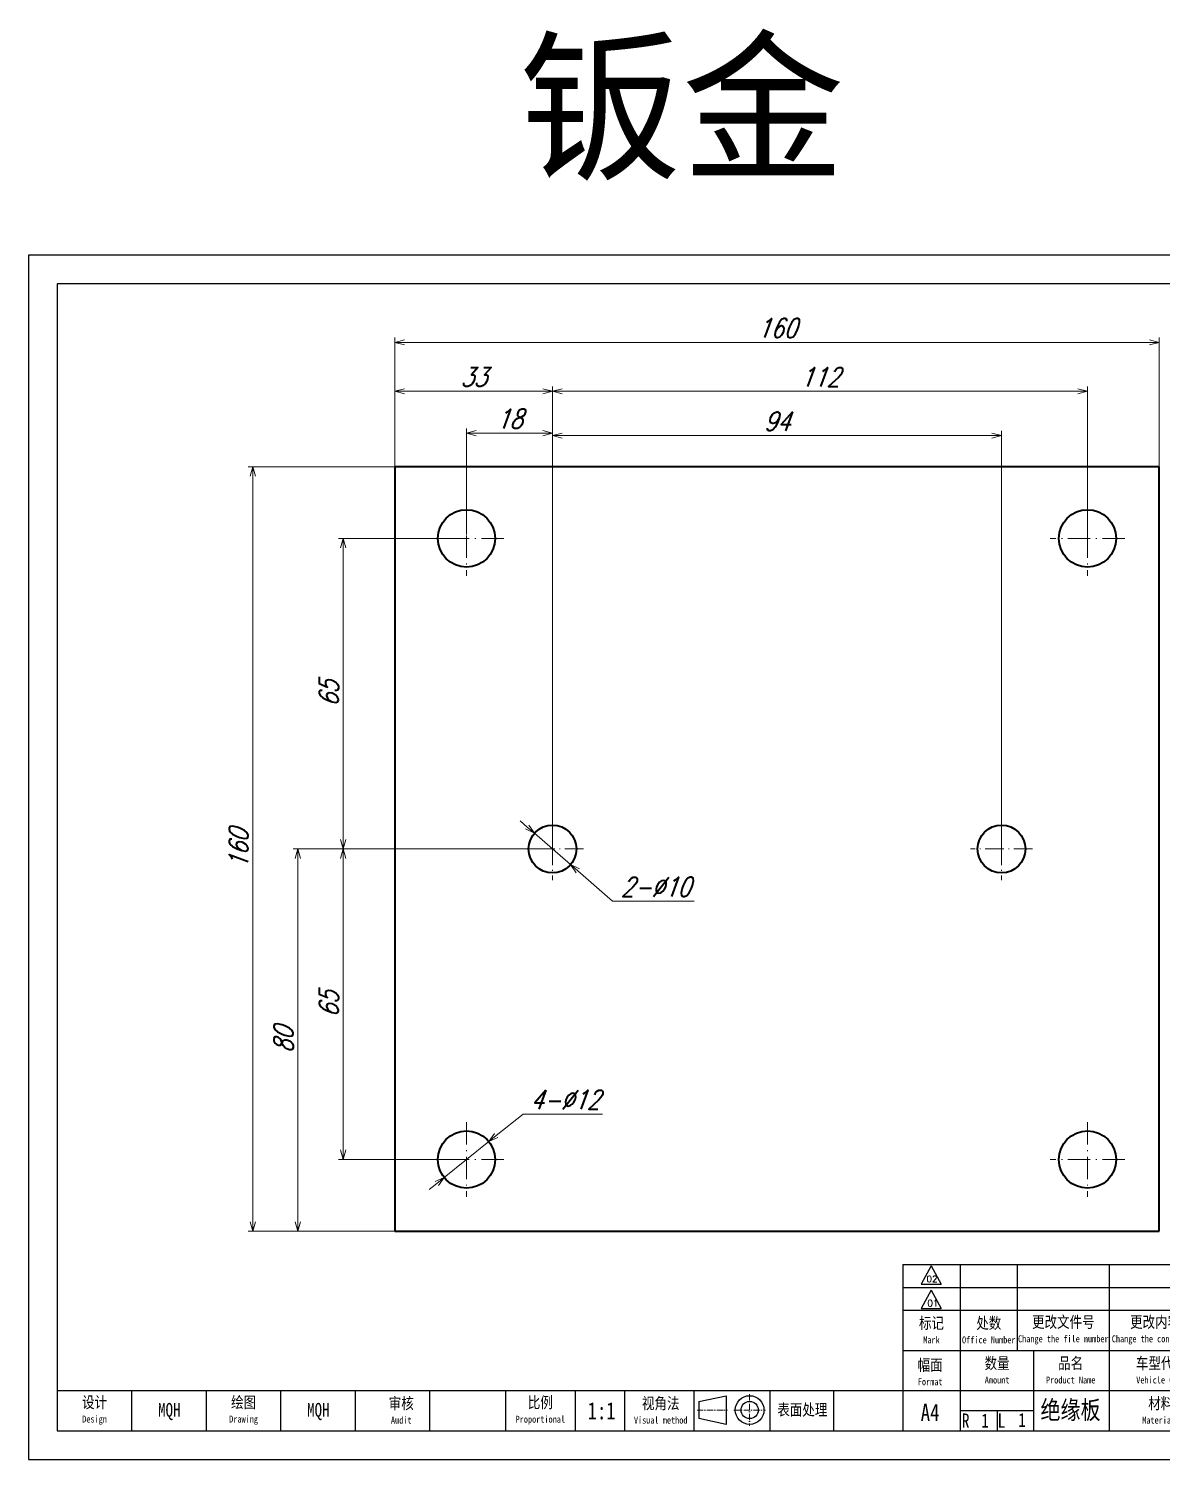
# Model space of a CAD drawing. Header units: millimetres. Extents: x 747 to 69177, y -20652 to 978.
# Drawn here: x 747 to 984.1, y 306.4 to 605.8 of the extents above; entities that cross this region are included whole.
import ezdxf

# ---------------------------------------------------------------- set-up
doc = ezdxf.new("R2010")
doc.units = ezdxf.units.MM
doc.linetypes.add('DASHDOT', pattern=[18.5, 12, -3, 0.5, -3])
for name, color, linetype, lineweight in [('标注线', 3, 'Continuous', 25), ('细实线', 4, 'Continuous', 25), ('细点划线', 1, 'DASHDOT', 20)]:
    doc.layers.add(name, color=color, linetype=linetype, lineweight=lineweight)
doc.styles.add('DIM', font='romans.shx', dxfattribs={"width": 0.8, "oblique": 20, "bigfont": 'bigfont.shx'})
doc.styles.get("Standard").update_dxf_attribs({"font": 'txt', "bigfont": 'gbcbig.shx'})
doc.styles.add('宋体', font='', dxfattribs={"width": 0.8, "height": 5})
doc.styles.get('宋体').set_extended_font_data('SimSun')
doc.dimstyles.new('KK4.0', dxfattribs={"dimtxt": 4, "dimasz": 2, "dimexe": 1, "dimexo": 0, "dimgap": 1, "dimtad": 1, "dimtoh": 1, "dimdsep": 46, "dimtxsty": 'DIM', "dimblk": 'OPEN30', "dimcen": 0, "dimclrd": 3, "dimclre": 3, "dimclrt": 3, "dimazin": 2, "dimtfac": 1, "dimtmove": 0, "dimatfit": 3, "dimldrblk": 'OPEN30', "dimfxl": 0, "dimtolj": 1, "dimlwd": 20, "dimlwe": 20, "dimarcsym": 0})

# ---------------------------------------------------------------- blocks, each defined once
blk = doc.blocks.new('BZ-MQH')
for p, q in [((-213949.02, 20874.59), (-214275.72, 20874.59)), ((-214275.72, 20874.59), (-214275.72, 20643.59)), ((-213954.52, 20869.09), (-214270.22, 20869.09)), ((-214270.22, 20869.09), (-214270.22, 20649.09)), ((-214107.97, 20680.99), (-214107.97, 20664.49)), ((-214102.53, 20680.75), (-214104.48, 20677.22)), ((-214102.53, 20680.75), (-214100.59, 20677.22)), ((-214104.48, 20677.22), (-214100.59, 20677.22)), ((-214102.53, 20676.07), (-214104.48, 20672.55)), ((-214102.53, 20676.07), (-214100.59, 20672.55)), ((-214104.48, 20672.55), (-214100.59, 20672.55)), ((-214107.97, 20664.49), (-214107.97, 20649.09)), ((-214270.22, 20656.79), (-214107.97, 20656.79)), ((-214255.92, 20649.09), (-214255.92, 20656.79)), ((-214241.62, 20649.09), (-214241.62, 20656.79)), ((-214227.32, 20649.09), (-214227.32, 20656.79)), ((-214213.02, 20649.09), (-214213.02, 20656.79)), ((-214198.72, 20649.09), (-214198.72, 20656.79)), ((-214170.76, 20649.09), (-214170.76, 20656.79)), ((-214161.32, 20649.09), (-214161.32, 20656.79)), ((-214148, 20649.09), (-214148, 20656.79)), ((-214121.3, 20656.79), (-214121.3, 20649.09)), ((-214270.22, 20649.09), (-213954.52, 20649.09)), ((-214275.72, 20643.59), (-213949.02, 20643.59))]:
    blk.add_line(p, q)
at = {"layer": '标注线'}
for p, q in [((-214107.97, 20680.99), (-213954.52, 20680.99)), ((-214096.97, 20680.99), (-214096.97, 20664.49)), ((-214085.97, 20664.49), (-214085.97, 20680.99)), ((-214068.37, 20680.99), (-214068.37, 20664.49)), ((-214107.97, 20676.59), (-214022.17, 20676.59)), ((-214107.97, 20672.19), (-214022.17, 20672.19)), ((-214107.97, 20664.49), (-213954.52, 20664.49)), ((-214096.97, 20664.49), (-214096.97, 20649.09)), ((-214082.91, 20664.49), (-214082.91, 20649.09)), ((-214082.91, 20664.49), (-214082.91, 20649.09)), ((-214068.37, 20664.49), (-214068.37, 20649.09)), ((-214184.2, 20656.79), (-214184.2, 20649.09)), ((-214137.26, 20656.79), (-214133.41, 20656.79)), ((-214133.41, 20649.09), (-214133.41, 20656.79)), ((-214107.97, 20656.79), (-213954.52, 20656.79)), ((-214096.97, 20652.94), (-214082.91, 20652.94)), ((-214089.78, 20649.09), (-214089.78, 20652.94))]:
    blk.add_line(p, q, dxfattribs=at)
at = {"layer": '细实线', "ltscale": 43.147169}
for p, q in [((-214147.11, 20654.71), (-214141.9, 20655.81)), ((-214141.9, 20655.81), (-214141.9, 20650.31)), ((-214147.11, 20654.71), (-214147.11, 20651.41)), ((-214141.88, 20650.31), (-214147.11, 20651.41))]:
    blk.add_line(p, q, dxfattribs=at)
for radius in [2.75, 1.65]:
    blk.add_circle((-214137.36, 20653.06), radius, dxfattribs=at)
at = {"layer": '细点划线', "ltscale": 0.1}
for p, q in [((-214137.36, 20656.12), (-214137.36, 20650.04)), ((-214147.45, 20653.06), (-214141.62, 20653.06)), ((-214140.4, 20653.06), (-214134.32, 20653.06))]:
    blk.add_line(p, q, dxfattribs=at)
at = {"char_height": 1.238, "width": 0.2114, "attachment_point": 1}
for s, insert in [('02', (-214103.42, 20678.82)), ('01', (-214103.27, 20674.19))]:
    blk.add_mtext(s, dxfattribs=dict(at, insert=insert))
at = {"layer": '标注线', "style": '宋体'}
for s, insert, char_height, width, attachment_point in [('标记\\P{\\H0.6x;Mark}', (-214102.47, 20668.34), 2.2, 11, 5), ('处数\\P{\\H0.6x;Office Number}', (-214091.47, 20668.34), 2.2, 11, 5), ('更改文件号\\P{\\H0.6x;Change the file number}', (-214077.17, 20668.34), 2.2, 17.6, 5), ('更改内容\\P{\\H0.6x;Change the content of}', (-214059.57, 20668.34), 2.2, 17.6, 5), ('数量\\P{\\H0.6x;Amount}', (-214089.87, 20660.64), 2.2, 13.5797, 5), ('品名\\P{\\H0.6x;Product Name}', (-214075.76, 20660.64), 2.2, 14.3, 5), ('车型代号\\P{\\H0.6x;Vehicle Code}', (-214058.44, 20660.64), 2.2, 19.7332, 5), ('幅面\\P{\\H0.6x;Format}', (-214102.72, 20660.3), 2.2, 13.7944, 5), ('设计\\P{\\H0.6x;Design}', (-214263.07, 20652.94), 2.2, 14.3, 5), ('绘图\\P{\\H0.6x;Drawing}', (-214234.47, 20652.94), 2.2, 14.3, 5), ('审核\\P{\\H0.6x;Audit}', (-214204.22, 20652.94), 2.2, 14.674, 5), ('比例\\P{\\H0.6x;Proportional}', (-214177.53, 20652.94), 2.2, 13.5797, 5), ('视角法\\P{\\H0.6x;Visual method}', (-214154.43, 20652.94), 2.2, 13.7944, 5), ('材料\\P{\\H0.6x;Materials}', (-214058.48, 20652.94), 2.2, 13.75, 5), ('表面处理', (-214127.25, 20653), 2.2, 13.7944, 5), ('R', (-214096.66, 20651.02), 2.75, 6.8356, 4), ('L', (-214089.78, 20651.02), 2.75, 6.875, 4)]:
    blk.add_mtext(s, dxfattribs=dict(at, insert=insert, char_height=char_height, width=width, attachment_point=attachment_point))
at = {"layer": '细实线', "char_height": 3.3, "width": 13.75, "attachment_point": 5, "style": '宋体'}
for s, insert in [('1:1', (-214165.76, 20652.9)), ('A4', (-214102.74, 20652.6)), ('A4', (-214102.74, 20652.6))]:
    blk.add_mtext(s, dxfattribs=dict(at, insert=insert))
blk = doc.blocks.new('_Open30')
at = {"color": 0, "linetype": 'ByBlock', "lineweight": -2}
for p, q in [((-1, 0.27), (0, 0)), ((0, 0), (-1, -0.27)), ((0, 0), (-1, 0))]:
    blk.add_line(p, q, dxfattribs=at)
blk = doc.blocks.new('*D56')
at = {"color": 3, "lineweight": 20, "transparency": 16777216}
for p, q in [((856.65, 434.11), (802.35, 434.11)), ((803.35, 356.11), (803.35, 432.11)), ((868.91, 354.11), (802.35, 354.11))]:
    blk.add_line(p, q, dxfattribs=at)
at = {"layer": 'Defpoints', "color": 0, "transparency": 16777216}
for p in [(803.35, 434.11), (856.65, 434.11), (868.91, 354.11)]:
    blk.add_point(p, dxfattribs=at)
at = {"color": 3, "lineweight": 20, "transparency": 16777216, "xscale": 2, "yscale": 2, "zscale": 2}
for p, rotation in [((803.35, 434.11), 90), ((803.35, 354.11), 270)]:
    blk.add_blockref('_Open30', p, dxfattribs=dict(at, rotation=rotation))
at = {"color": 3, "transparency": 16777216, "insert": (800.35, 394.11), "char_height": 4, "attachment_point": 5, "rotation": 90, "style": 'DIM'}
blk.add_mtext('\\A1;80', dxfattribs=at)
blk = doc.blocks.new('*D57')
at = {"color": 3, "lineweight": 20, "transparency": 16777216}
for p, q in [((838.72, 499.11), (811.84, 499.11)), ((812.84, 436.11), (812.84, 497.11)), ((838.72, 434.11), (811.84, 434.11))]:
    blk.add_line(p, q, dxfattribs=at)
at = {"layer": 'Defpoints', "color": 0, "transparency": 16777216}
for p in [(812.84, 499.11), (838.72, 499.11), (838.72, 434.11)]:
    blk.add_point(p, dxfattribs=at)
at = {"color": 3, "lineweight": 20, "transparency": 16777216, "xscale": 2, "yscale": 2, "zscale": 2}
for p, rotation in [((812.84, 499.11), 90), ((812.84, 434.11), 270)]:
    blk.add_blockref('_Open30', p, dxfattribs=dict(at, rotation=rotation))
at = {"color": 3, "transparency": 16777216, "insert": (809.84, 466.61), "char_height": 4, "attachment_point": 5, "rotation": 90, "style": 'DIM'}
blk.add_mtext('\\A1;65', dxfattribs=at)
blk = doc.blocks.new('*D58')
at = {"color": 3, "lineweight": 20, "transparency": 16777216}
for p, q in [((838.72, 434.11), (811.84, 434.11)), ((812.84, 432.11), (812.84, 371.11)), ((838.65, 369.11), (811.84, 369.11))]:
    blk.add_line(p, q, dxfattribs=at)
at = {"layer": 'Defpoints', "color": 0, "transparency": 16777216}
for p in [(838.72, 434.11), (812.84, 369.11), (838.65, 369.11)]:
    blk.add_point(p, dxfattribs=at)
at = {"color": 3, "lineweight": 20, "transparency": 16777216, "xscale": 2, "yscale": 2, "zscale": 2}
for p, rotation in [((812.84, 434.11), 90), ((812.84, 369.11), 270)]:
    blk.add_blockref('_Open30', p, dxfattribs=dict(at, rotation=rotation))
at = {"color": 3, "transparency": 16777216, "insert": (809.84, 401.61), "char_height": 4, "attachment_point": 5, "rotation": 90, "style": 'DIM'}
blk.add_mtext('\\A1;65', dxfattribs=at)
blk = doc.blocks.new('*D59')
at = {"color": 3, "lineweight": 20, "transparency": 16777216}
for p, q in [((850.66, 514.11), (792.94, 514.11)), ((793.94, 356.11), (793.94, 512.11)), ((840.49, 354.11), (792.94, 354.11))]:
    blk.add_line(p, q, dxfattribs=at)
at = {"layer": 'Defpoints', "color": 0, "transparency": 16777216}
for p in [(793.94, 514.11), (850.66, 514.11), (840.49, 354.11)]:
    blk.add_point(p, dxfattribs=at)
at = {"color": 3, "lineweight": 20, "transparency": 16777216, "xscale": 2, "yscale": 2, "zscale": 2}
for p, rotation in [((793.94, 514.11), 90), ((793.94, 354.11), 270)]:
    blk.add_blockref('_Open30', p, dxfattribs=dict(at, rotation=rotation))
at = {"color": 3, "transparency": 16777216, "insert": (790.94, 434.11), "char_height": 4, "attachment_point": 5, "rotation": 90, "style": 'DIM'}
blk.add_mtext('\\A1;160', dxfattribs=at)
blk = doc.blocks.new('*D60')
at = {"color": 3, "lineweight": 20, "transparency": 16777216}
for p, q in [((823.65, 469.73), (823.65, 530.9)), ((856.65, 434.11), (856.65, 530.9)), ((825.65, 529.9), (854.65, 529.9))]:
    blk.add_line(p, q, dxfattribs=at)
at = {"layer": 'Defpoints', "color": 0, "transparency": 16777216}
for p in [(856.65, 529.9), (823.65, 469.73), (856.65, 434.11)]:
    blk.add_point(p, dxfattribs=at)
at = {"color": 3, "lineweight": 20, "transparency": 16777216, "xscale": 2, "yscale": 2, "zscale": 2, "rotation": 180}
blk.add_blockref('_Open30', (823.65, 529.9), dxfattribs=at)
at = {"color": 3, "lineweight": 20, "transparency": 16777216, "xscale": 2, "yscale": 2, "zscale": 2}
blk.add_blockref('_Open30', (856.65, 529.9), dxfattribs=at)
at = {"color": 3, "transparency": 16777216, "insert": (840.15, 532.9), "char_height": 4, "attachment_point": 5, "style": 'DIM'}
blk.add_mtext('\\A1;33', dxfattribs=at)
blk = doc.blocks.new('*D61')
at = {"color": 3, "lineweight": 20, "transparency": 16777216}
for p, q in [((838.65, 499.96), (838.65, 522.14)), ((854.65, 521.14), (840.65, 521.14)), ((856.65, 499.96), (856.65, 522.14))]:
    blk.add_line(p, q, dxfattribs=at)
at = {"layer": 'Defpoints', "color": 0, "transparency": 16777216}
for p in [(838.65, 521.14), (838.65, 499.96), (856.65, 499.96)]:
    blk.add_point(p, dxfattribs=at)
at = {"color": 3, "lineweight": 20, "transparency": 16777216, "xscale": 2, "yscale": 2, "zscale": 2, "rotation": 180}
blk.add_blockref('_Open30', (838.65, 521.14), dxfattribs=at)
at = {"color": 3, "lineweight": 20, "transparency": 16777216, "xscale": 2, "yscale": 2, "zscale": 2}
blk.add_blockref('_Open30', (856.65, 521.14), dxfattribs=at)
at = {"color": 3, "transparency": 16777216, "insert": (847.65, 524.14), "char_height": 4, "attachment_point": 5, "style": 'DIM'}
blk.add_mtext('\\A1;18', dxfattribs=at)
blk = doc.blocks.new('*D62')
at = {"color": 3, "lineweight": 20, "transparency": 16777216}
for p, q in [((856.65, 499.96), (856.65, 521.61)), ((950.65, 434.11), (950.65, 521.61)), ((858.65, 520.61), (948.65, 520.61))]:
    blk.add_line(p, q, dxfattribs=at)
at = {"layer": 'Defpoints', "color": 0, "transparency": 16777216}
for p in [(950.65, 520.61), (856.65, 499.96), (950.65, 434.11)]:
    blk.add_point(p, dxfattribs=at)
at = {"color": 3, "lineweight": 20, "transparency": 16777216, "xscale": 2, "yscale": 2, "zscale": 2, "rotation": 180}
blk.add_blockref('_Open30', (856.65, 520.61), dxfattribs=at)
at = {"color": 3, "lineweight": 20, "transparency": 16777216, "xscale": 2, "yscale": 2, "zscale": 2}
blk.add_blockref('_Open30', (950.65, 520.61), dxfattribs=at)
at = {"color": 3, "transparency": 16777216, "insert": (903.65, 523.61), "char_height": 4, "attachment_point": 5, "style": 'DIM'}
blk.add_mtext('\\A1;94', dxfattribs=at)
blk = doc.blocks.new('*D63')
at = {"color": 3, "lineweight": 20, "transparency": 16777216}
for p, q in [((856.65, 502.56), (856.65, 530.9)), ((968.65, 499.11), (968.65, 530.9)), ((858.65, 529.9), (966.65, 529.9))]:
    blk.add_line(p, q, dxfattribs=at)
at = {"layer": 'Defpoints', "color": 0, "transparency": 16777216}
for p in [(968.65, 529.9), (856.65, 502.56), (968.65, 499.11)]:
    blk.add_point(p, dxfattribs=at)
at = {"color": 3, "lineweight": 20, "transparency": 16777216, "xscale": 2, "yscale": 2, "zscale": 2, "rotation": 180}
blk.add_blockref('_Open30', (856.65, 529.9), dxfattribs=at)
at = {"color": 3, "lineweight": 20, "transparency": 16777216, "xscale": 2, "yscale": 2, "zscale": 2}
blk.add_blockref('_Open30', (968.65, 529.9), dxfattribs=at)
at = {"color": 3, "transparency": 16777216, "insert": (912.65, 532.9), "char_height": 4, "attachment_point": 5, "style": 'DIM'}
blk.add_mtext('\\A1;112', dxfattribs=at)
blk = doc.blocks.new('*D64')
at = {"color": 3, "lineweight": 20, "transparency": 16777216}
for p, q in [((823.65, 514.11), (823.65, 541.13)), ((825.65, 540.13), (981.65, 540.13)), ((983.65, 514.11), (983.65, 541.13))]:
    blk.add_line(p, q, dxfattribs=at)
at = {"layer": 'Defpoints', "color": 0, "transparency": 16777216}
for p in [(983.65, 540.13), (823.65, 514.11), (983.65, 514.11)]:
    blk.add_point(p, dxfattribs=at)
at = {"color": 3, "lineweight": 20, "transparency": 16777216, "xscale": 2, "yscale": 2, "zscale": 2, "rotation": 180}
blk.add_blockref('_Open30', (823.65, 540.13), dxfattribs=at)
at = {"color": 3, "lineweight": 20, "transparency": 16777216, "xscale": 2, "yscale": 2, "zscale": 2}
blk.add_blockref('_Open30', (983.65, 540.13), dxfattribs=at)
at = {"color": 3, "transparency": 16777216, "insert": (903.65, 543.13), "char_height": 4, "attachment_point": 5, "style": 'DIM'}
blk.add_mtext('\\A1;160', dxfattribs=at)
blk = doc.blocks.new('*D65')
at = {"color": 3, "lineweight": 20, "transparency": 16777216}
for p, q in [((851.37, 438.7), (849.86, 440.01)), ((852.88, 437.39), (860.43, 430.83)), ((869.21, 423.19), (861.93, 429.51)), ((886.33, 423.19), (869.21, 423.19))]:
    blk.add_line(p, q, dxfattribs=at)
at = {"layer": 'Defpoints', "color": 0, "transparency": 16777216}
for p in [(852.88, 437.39), (860.43, 430.83)]:
    blk.add_point(p, dxfattribs=at)
at = {"color": 3, "lineweight": 20, "transparency": 16777216, "xscale": 2, "yscale": 2, "zscale": 2}
for p, rotation in [((852.88, 437.39), 319.0038438246085), ((860.43, 430.83), 139.0038438246084)]:
    blk.add_blockref('_Open30', p, dxfattribs=dict(at, rotation=rotation))
at = {"color": 3, "transparency": 16777216, "insert": (878.27, 426.19), "char_height": 4, "attachment_point": 5, "style": 'DIM'}
blk.add_mtext('\\A1;{\\Fromans,bigfont|c134;2-}∅10', dxfattribs=at)
blk = doc.blocks.new('*D66')
at = {"color": 3, "lineweight": 20, "transparency": 16777216}
for p, q in [((850.48, 378.64), (844.88, 374.13)), ((867.12, 378.64), (850.48, 378.64)), ((833.98, 365.34), (843.32, 372.87)), ((832.42, 364.08), (830.87, 362.83))]:
    blk.add_line(p, q, dxfattribs=at)
at = {"layer": 'Defpoints', "color": 0, "transparency": 16777216}
for p in [(843.32, 372.87), (833.98, 365.34)]:
    blk.add_point(p, dxfattribs=at)
at = {"color": 3, "lineweight": 20, "transparency": 16777216, "xscale": 2, "yscale": 2, "zscale": 2}
for p, rotation in [((843.32, 372.87), 218.8800929325078), ((833.98, 365.34), 38.88009293250781)]:
    blk.add_blockref('_Open30', p, dxfattribs=dict(at, rotation=rotation))
at = {"color": 3, "transparency": 16777216, "insert": (859.3, 381.64), "char_height": 4, "attachment_point": 5, "style": 'DIM'}
blk.add_mtext('\\A1;{\\Fromans,bigfont|c134;4-}∅12', dxfattribs=at)

msp = doc.modelspace()

# ---------------------------------------------------------------- linework, layer by layer
at = {"color": 7, "lineweight": 35}
for p, q in [((983.652, 514.106), (823.652, 514.106)), ((823.652, 514.106), (823.652, 354.106)), ((983.652, 354.106), (983.652, 514.106)), ((823.652, 354.106), (983.652, 354.106))]:
    msp.add_line(p, q, dxfattribs=at)
at = {"color": 1, "linetype": 'DASHDOT', "lineweight": 13, "ltscale": 0.389999}
for p, q in [((838.652, 506.906), (838.652, 491.306)), ((968.652, 506.906), (968.652, 491.306)), ((838.652, 376.906), (838.652, 361.306)), ((968.652, 376.906), (968.652, 361.306))]:
    msp.add_line(p, q, dxfattribs=at)
at = {"color": 1, "linetype": 'DASHDOT', "lineweight": 13, "ltscale": 0.390001}
for p, q in [((846.452, 499.106), (830.852, 499.106)), ((976.452, 499.106), (960.852, 499.106)), ((846.452, 369.106), (830.852, 369.106)), ((976.452, 369.106), (960.852, 369.106))]:
    msp.add_line(p, q, dxfattribs=at)
at = {"color": 1, "linetype": 'DASHDOT', "lineweight": 13, "ltscale": 0.325}
for p, q in [((856.652, 440.606), (856.652, 427.606)), ((950.652, 440.606), (950.652, 427.606)), ((863.152, 434.106), (850.152, 434.106)), ((957.152, 434.106), (944.152, 434.106))]:
    msp.add_line(p, q, dxfattribs=at)
at = {"color": 7, "lineweight": 35}
for centre, radius in [((838.652, 499.106), 6), ((968.652, 499.106), 6), ((856.652, 434.106), 5), ((950.652, 434.106), 5), ((838.652, 369.106), 6), ((968.652, 369.106), 6)]:
    msp.add_circle(centre, radius, dxfattribs=at)

# ---------------------------------------------------------------- block references
at = {"xscale": 1.090909090882633, "yscale": 1.090909090904461, "zscale": 1.09090909091291}
msp.add_blockref('BZ-MQH', (234502.321, -22213.923), dxfattribs=at)

# ---------------------------------------------------------------- texts
at = {"lineweight": 100, "insert": (849.624, 601.849), "char_height": 25, "width": 148.85973, "attachment_point": 1}
msp.add_mtext('{\\fSimSun|b0|i0|c134|p2;\\C1;钣金}', dxfattribs=at)
at = {"layer": '细实线', "attachment_point": 5, "style": '宋体'}
for s, insert, char_height, width in [('MQH', (776.437, 316.36), 2.88, 17.28), ('MQH', (807.637, 316.36), 2.88, 17.28), ('绝缘板', (965.102, 316.494), 3.84, 23.04), ('1', (947.185, 314.468), 2.88, 12), ('1', (954.94, 314.611), 2.88, 12)]:
    msp.add_mtext(s, dxfattribs=dict(at, insert=insert, char_height=char_height, width=width))

# ---------------------------------------------------------------- dimensions: what is measured, and where the dimension line sits
for base, p1, p2, picture, middle in [((983.652, 540.128), (823.652, 514.106), (983.652, 514.106), '*D64', (903.652, 543.128)), ((856.652, 529.903), (823.652, 469.727), (856.652, 434.106), '*D60', (840.152, 532.903)), ((968.652, 529.903), (856.652, 502.559), (968.652, 499.106), '*D63', (912.652, 532.903)), ((838.652, 521.143), (856.652, 499.961), (838.652, 499.961), '*D61', (847.652, 524.143)), ((950.652, 520.608), (856.652, 499.961), (950.652, 434.106), '*D62', (903.652, 523.608))]:
    dim = msp.add_linear_dim(base=base, p1=p1, p2=p2, dimstyle='KK4.0')
    dim.commit()
    dim.dimension.update_dxf_attribs({"geometry": picture, "text_midpoint": middle})
for base, p1, p2, picture, middle in [((793.944, 514.106), (840.488, 354.106), (850.66, 514.106), '*D59', (790.944, 434.106)), ((812.841, 499.106), (838.719, 434.106), (838.719, 499.106), '*D57', (809.841, 466.606)), ((803.352, 434.106), (868.91, 354.106), (856.652, 434.106), '*D56', (800.352, 394.106)), ((812.841, 369.106), (838.719, 434.106), (838.652, 369.106), '*D58', (809.841, 401.606))]:
    dim = msp.add_linear_dim(base=base, p1=p1, p2=p2, angle=90, dimstyle='KK4.0')
    dim.commit()
    dim.dimension.update_dxf_attribs({"geometry": picture, "text_midpoint": middle})
for p1, p2, text, picture, middle in [((852.878, 437.386), (860.425, 430.826), '{\\Fromans,bigfont|c134;2-}<>', '*D65', (878.271, 423.193)), ((833.981, 365.34), (843.322, 372.872), '{\\Fromans,bigfont|c134;4-}<>', '*D66', (859.297, 378.641))]:
    dim = msp.add_diameter_dim_2p(p1=p1, p2=p2, text=text, dimstyle='KK4.0')
    dim.commit()
    dim.dimension.update_dxf_attribs({"geometry": picture, "text_midpoint": middle, "dimtype": 163})

doc.saveas('drawing.dxf')
